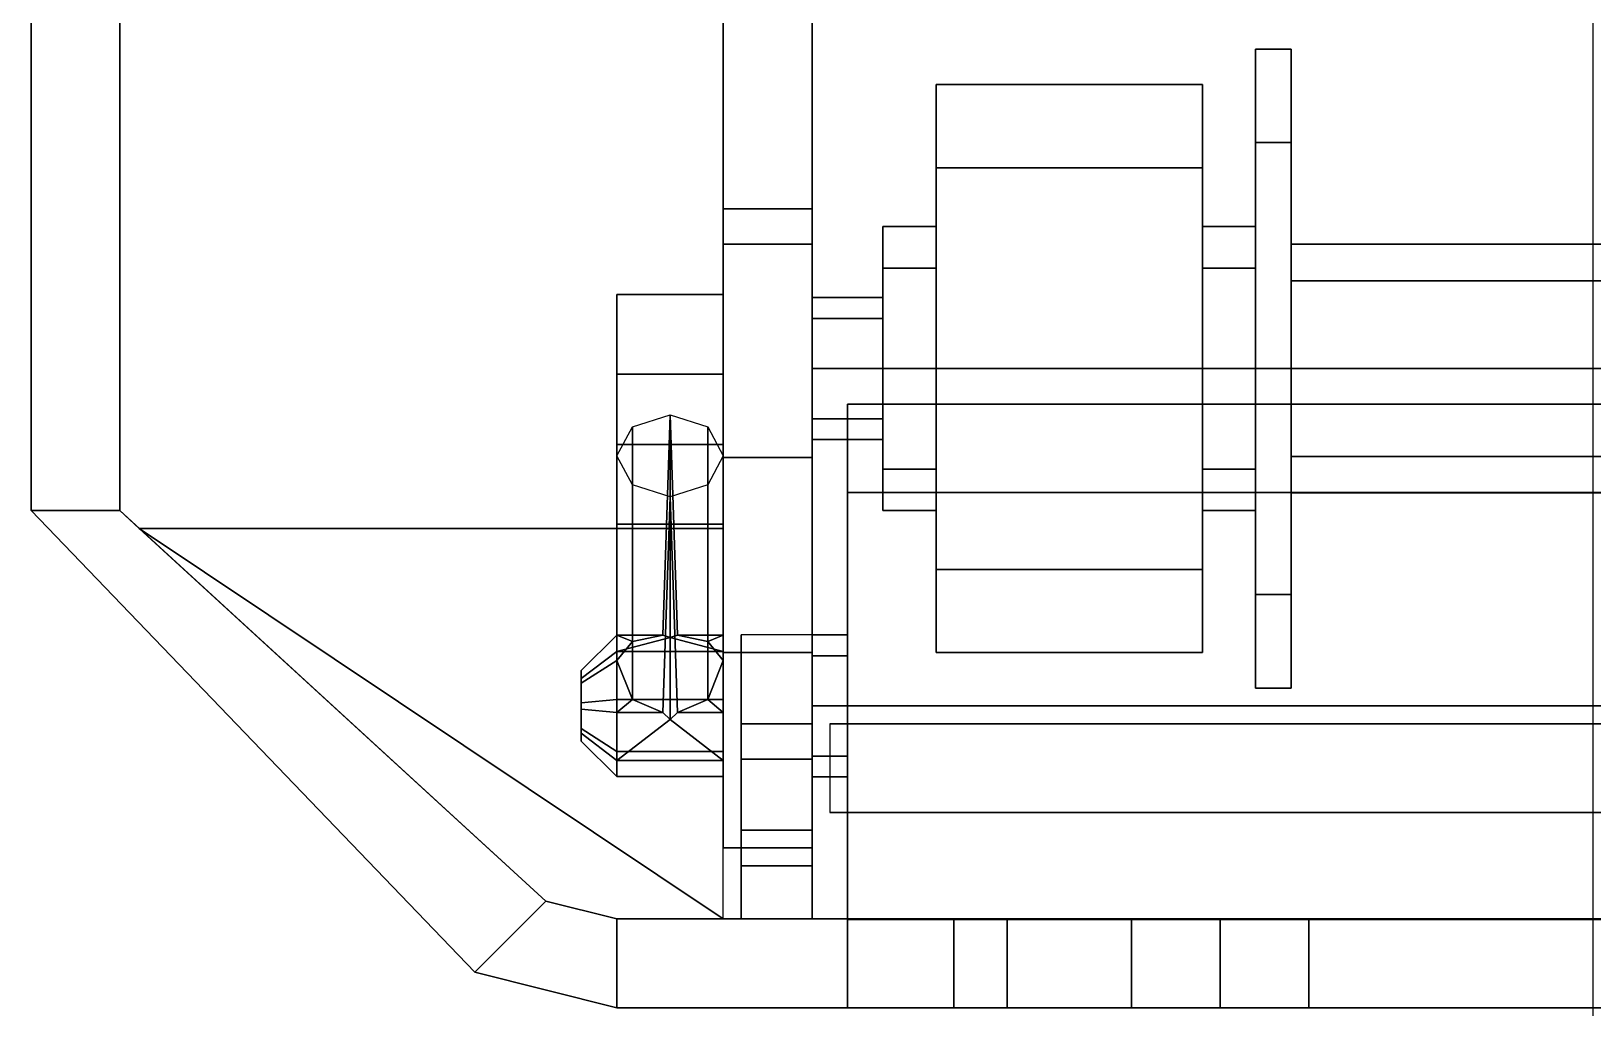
# Model space of a CAD drawing. Header units: millimetres. Extents: x -1.1 to 1.1, y -2.8 to 10.1.
# Drawn here: x -0.88 to 0, y -2.77 to -2.22 of the extents above; entities that cross this region are included whole.
import ezdxf

# ---------------------------------------------------------------- set-up
doc = ezdxf.new("R2010")
doc.units = ezdxf.units.MM
for name, color, linetype in [('drawing', 9, 'Continuous'), ('roller', 6, 'Continuous'), ('suspension', 5, 'Continuous'), ('winch', 5, 'Continuous')]:
    doc.layers.add(name, color=color, linetype=linetype)

msp = doc.modelspace()

# ---------------------------------------------------------------- linework, layer by layer
at = {"layer": 'drawing'}
msp.add_xline((0, 2.78, 5.49), (0, -1), dxfattribs=at)
at = {"layer": 'roller'}
for points in [[(-0.55, -2.41308, 0.83062), (-0.55, -2.49759, 0.90103), (-0.55, -2.45278, 0.95481), (-0.55, -2.36827, 0.8844)], [(-0.49, -2.36827, 0.8844), (-0.49, -2.41308, 0.83062), (-0.55, -2.41308, 0.83062), (-0.55, -2.36827, 0.8844)], [(-0.55, -2.36827, 0.8844), (-0.55, -2.45278, 0.95481), (-0.49, -2.45278, 0.95481), (-0.49, -2.36827, 0.8844)], [(-0.49, -2.41308, 0.83062), (-0.49, -2.49759, 0.90103), (-0.55, -2.49759, 0.90103), (-0.55, -2.41308, 0.83062)], [(-0.52414, -2.56016, 0.70363), (-0.54121, -2.56372, 0.7104), (-0.54121, -2.44288, 0.85544), (-0.52, -2.43613, 0.84982)], [(-0.52, -2.5615, 0.69934), (-0.52414, -2.56016, 0.70363), (-0.52, -2.43613, 0.84982)], [(-0.49879, -2.56372, 0.7104), (-0.51586, -2.56016, 0.70363), (-0.52, -2.43613, 0.84982), (-0.49879, -2.44288, 0.85544)], [(-0.51586, -2.56016, 0.70363), (-0.52, -2.5615, 0.69934), (-0.52, -2.43613, 0.84982)], [(0.42, -2.47979, 0.82021), (0.42, -2.43, 0.7), (-0.42, -2.43, 0.7), (-0.42, -2.47979, 0.82021)], [(0.42, -2.43, 0.7), (0.42, -2.47979, 0.57979), (-0.42, -2.47979, 0.57979), (-0.42, -2.43, 0.7)], [(-0.42, -2.47979, 0.82021), (-0.42, -2.43, 0.7), (-0.42, -2.56, 0.7), (-0.42, -2.57172, 0.72828)], [(-0.42, -2.43, 0.7), (-0.42, -2.47979, 0.57979), (-0.42, -2.57172, 0.67172), (-0.42, -2.56, 0.7)], [(-0.54121, -2.56372, 0.7104), (-0.55, -2.5744, 0.73073), (-0.55, -2.45918, 0.86902), (-0.54121, -2.44288, 0.85544)], [(-0.49, -2.5744, 0.73073), (-0.49879, -2.56372, 0.7104), (-0.49879, -2.44288, 0.85544), (-0.49, -2.45918, 0.86902)], [(-0.55, -2.45278, 0.95481), (-0.55, -2.49759, 0.90103), (-0.49, -2.49759, 0.90103), (-0.49, -2.45278, 0.95481)], [(-0.55, -2.5744, 0.73073), (-0.54121, -2.59632, 0.73756), (-0.54121, -2.47547, 0.8826), (-0.55, -2.45918, 0.86902)], [(-0.49879, -2.59632, 0.73756), (-0.49, -2.5744, 0.73073), (-0.49, -2.45918, 0.86902), (-0.49879, -2.47547, 0.8826)], [(-0.54121, -2.59632, 0.73756), (-0.52414, -2.60363, 0.73984), (-0.52, -2.48222, 0.88823), (-0.54121, -2.47547, 0.8826)], [(-0.51586, -2.60363, 0.73984), (-0.49879, -2.59632, 0.73756), (-0.49879, -2.47547, 0.8826), (-0.52, -2.48222, 0.88823)], [(0.42, -2.6, 0.87), (0.42, -2.47979, 0.82021), (-0.42, -2.47979, 0.82021), (-0.42, -2.6, 0.87)], [(0.42, -2.47979, 0.57979), (0.42, -2.6, 0.53), (-0.42, -2.6, 0.53), (-0.42, -2.47979, 0.57979)], [(-0.42, -2.6, 0.87), (-0.42, -2.47979, 0.82021), (-0.42, -2.57172, 0.72828), (-0.42, -2.6, 0.74)], [(-0.42, -2.47979, 0.57979), (-0.42, -2.6, 0.53), (-0.42, -2.6, 0.66), (-0.42, -2.57172, 0.67172)], [(-0.52414, -2.60363, 0.73984), (-0.52, -2.60759, 0.73775), (-0.52, -2.48222, 0.88823)], [(-0.52, -2.60759, 0.73775), (-0.51586, -2.60363, 0.73984), (-0.52, -2.48222, 0.88823)], [(-0.55, -2.5744, 0.73073), (-0.55, -2.56016, 0.70363), (-0.57, -2.58008, 0.70181), (-0.57, -2.5872, 0.71537)], [(-0.55, -2.56016, 0.70363), (-0.55, -2.56927, 0.6744), (-0.57, -2.58463, 0.6872), (-0.57, -2.58008, 0.70181)], [(-0.55, -2.5744, 0.73073), (-0.54121, -2.56372, 0.7104), (-0.55, -2.56016, 0.70363), (-0.55, -2.5744, 0.73073)], [(-0.52414, -2.56016, 0.70363), (-0.52, -2.5615, 0.69934), (-0.55, -2.56927, 0.6744), (-0.55, -2.56016, 0.70363)], [(-0.54121, -2.56372, 0.7104), (-0.52414, -2.56016, 0.70363), (-0.55, -2.56016, 0.70363), (-0.54121, -2.56372, 0.7104)], [(-0.49, -2.56016, 0.70363), (-0.49, -2.56927, 0.6744), (-0.52, -2.5615, 0.69934), (-0.51586, -2.56016, 0.70363)], [(-0.49879, -2.56372, 0.7104), (-0.49, -2.56016, 0.70363), (-0.51586, -2.56016, 0.70363), (-0.49879, -2.56372, 0.7104)], [(-0.49, -2.5744, 0.73073), (-0.49, -2.56016, 0.70363), (-0.49879, -2.56372, 0.7104), (-0.49, -2.5744, 0.73073)], [(-0.42, -2.57172, 0.72828), (-0.42, -2.56, 0.7), (-0.44, -2.56, 0.7), (-0.44, -2.57172, 0.72828)], [(-0.42, -2.56, 0.7), (-0.42, -2.57172, 0.67172), (-0.44, -2.57172, 0.67172), (-0.44, -2.56, 0.7)], [(-0.55, -2.56927, 0.6744), (-0.55, -2.59637, 0.66016), (-0.57, -2.59819, 0.68008), (-0.57, -2.58463, 0.6872)], [(-0.52, -2.5615, 0.69934), (-0.49, -2.56927, 0.6744), (-0.55, -2.56927, 0.6744), (-0.52, -2.5615, 0.69934)], [(-0.49, -2.56927, 0.6744), (-0.49, -2.59637, 0.66016), (-0.55, -2.59637, 0.66016), (-0.55, -2.56927, 0.6744)], [(-0.55, -2.60363, 0.73984), (-0.55, -2.5744, 0.73073), (-0.57, -2.5872, 0.71537), (-0.57, -2.60181, 0.71992)], [(-0.54121, -2.59632, 0.73756), (-0.55, -2.5744, 0.73073), (-0.55, -2.5744, 0.73073), (-0.55, -2.60363, 0.73984)], [(-0.49, -2.60363, 0.73984), (-0.49, -2.5744, 0.73073), (-0.49, -2.5744, 0.73073), (-0.49879, -2.59632, 0.73756)], [(-0.42, -2.6, 0.74), (-0.42, -2.57172, 0.72828), (-0.44, -2.57172, 0.72828), (-0.44, -2.6, 0.74)], [(-0.42, -2.57172, 0.67172), (-0.42, -2.6, 0.66), (-0.44, -2.6, 0.66), (-0.44, -2.57172, 0.67172)], [(-0.57, -2.5872, 0.71537), (-0.57, -2.58008, 0.70181), (-0.57, -2.58463, 0.6872), (-0.57, -2.60181, 0.71992)], [(-0.57, -2.60181, 0.71992), (-0.57, -2.58463, 0.6872), (-0.57, -2.59819, 0.68008), (-0.57, -2.61537, 0.7128)], [(-0.55, -2.59637, 0.66016), (-0.55, -2.6256, 0.66927), (-0.57, -2.6128, 0.68463), (-0.57, -2.59819, 0.68008)], [(-0.57, -2.61537, 0.7128), (-0.57, -2.59819, 0.68008), (-0.57, -2.6128, 0.68463), (-0.57, -2.61992, 0.69819)], [(-0.55, -2.63073, 0.7256), (-0.55, -2.60363, 0.73984), (-0.57, -2.60181, 0.71992), (-0.57, -2.61537, 0.7128)], [(-0.52414, -2.60363, 0.73984), (-0.54121, -2.59632, 0.73756), (-0.54121, -2.59632, 0.73756), (-0.55, -2.60363, 0.73984)], [(-0.49, -2.59637, 0.66016), (-0.49, -2.6256, 0.66927), (-0.55, -2.6256, 0.66927), (-0.55, -2.59637, 0.66016)], [(-0.52, -2.60759, 0.73775), (-0.52414, -2.60363, 0.73984), (-0.55, -2.60363, 0.73984), (-0.55, -2.63073, 0.7256)], [(-0.49, -2.63073, 0.7256), (-0.49, -2.60363, 0.73984), (-0.51586, -2.60363, 0.73984), (-0.52, -2.60759, 0.73775)], [(-0.49, -2.60363, 0.73984), (-0.49879, -2.59632, 0.73756), (-0.49879, -2.59632, 0.73756), (-0.51586, -2.60363, 0.73984)], [(-0.42, -2.62828, 0.72828), (-0.42, -2.6, 0.74), (-0.44, -2.6, 0.74), (-0.44, -2.62828, 0.72828)], [(-0.42, -2.6, 0.66), (-0.42, -2.62828, 0.67172), (-0.44, -2.62828, 0.67172), (-0.44, -2.6, 0.66)], [(0.42, -2.72021, 0.82021), (0.42, -2.6, 0.87), (-0.42, -2.6, 0.87), (-0.42, -2.72021, 0.82021)], [(0.42, -2.6, 0.53), (0.42, -2.72021, 0.57979), (-0.42, -2.72021, 0.57979), (-0.42, -2.6, 0.53)], [(-0.42, -2.6, 0.53), (-0.42, -2.72021, 0.57979), (-0.42, -2.62828, 0.67172), (-0.42, -2.6, 0.66)], [(-0.42, -2.72021, 0.82021), (-0.42, -2.6, 0.87), (-0.42, -2.6, 0.74), (-0.42, -2.62828, 0.72828)], [(-0.55, -2.6256, 0.66927), (-0.55, -2.63984, 0.69637), (-0.57, -2.61992, 0.69819), (-0.57, -2.6128, 0.68463)], [(-0.49, -2.63073, 0.7256), (-0.52, -2.60759, 0.73775), (-0.52, -2.60759, 0.73775), (-0.55, -2.63073, 0.7256)], [(-0.55, -2.63984, 0.69637), (-0.55, -2.63073, 0.7256), (-0.57, -2.61537, 0.7128), (-0.57, -2.61992, 0.69819)], [(-0.49, -2.6256, 0.66927), (-0.49, -2.63984, 0.69637), (-0.55, -2.63984, 0.69637), (-0.55, -2.6256, 0.66927)], [(-0.49, -2.63984, 0.69637), (-0.49, -2.63073, 0.7256), (-0.55, -2.63073, 0.7256), (-0.55, -2.63984, 0.69637)], [(-0.42, -2.64, 0.7), (-0.42, -2.62828, 0.72828), (-0.44, -2.62828, 0.72828), (-0.44, -2.64, 0.7)], [(-0.42, -2.62828, 0.67172), (-0.42, -2.64, 0.7), (-0.44, -2.64, 0.7), (-0.44, -2.62828, 0.67172)], [(-0.42, -2.72021, 0.57979), (-0.42, -2.77, 0.7), (-0.42, -2.64, 0.7), (-0.42, -2.62828, 0.67172)], [(-0.42, -2.77, 0.7), (-0.42, -2.72021, 0.82021), (-0.42, -2.62828, 0.72828), (-0.42, -2.64, 0.7)], [(0.42, -2.77, 0.7), (0.42, -2.72021, 0.82021), (-0.42, -2.72021, 0.82021), (-0.42, -2.77, 0.7)], [(0.42, -2.72021, 0.57979), (0.42, -2.77, 0.7), (-0.42, -2.77, 0.7), (-0.42, -2.72021, 0.57979)]]:
    msp.add_3dface(points, dxfattribs=at)
at = {"layer": 'suspension'}
for points in [[(-0.49, -1.17, 0.77), (-0.49, -2.34, 0.77), (-0.49, -2.32, 0.89), (-0.49, -1.17, 0.89)], [(-0.44, -1.17, 0.77), (-0.44, -2.34, 0.77), (-0.49, -2.34, 0.77), (-0.49, -1.17, 0.77)], [(-0.49, -1.17, 0.89), (-0.49, -2.32, 0.89), (-0.44, -2.32, 0.89), (-0.44, -1.17, 0.89)], [(-0.44, -2.32, 0.89), (-0.44, -2.34, 0.77), (-0.44, -1.17, 0.77), (-0.44, -1.17, 0.89)], [(-0.49, -2.34, 0.77), (-0.49, -2.68, 0.69), (-0.49, -2.46, 0.98), (-0.49, -2.32, 0.89)], [(-0.49, -2.32, 0.89), (-0.49, -2.46, 0.98), (-0.44, -2.46, 0.98), (-0.44, -2.32, 0.89)], [(-0.44, -2.46, 0.98), (-0.44, -2.68, 0.69), (-0.44, -2.34, 0.77), (-0.44, -2.32, 0.89)], [(-0.49, -2.57, 0.61), (-0.49, -2.68, 0.69), (-0.49, -2.34, 0.77)], [(-0.44, -2.34, 0.77), (-0.44, -2.57, 0.61), (-0.49, -2.57, 0.61), (-0.49, -2.34, 0.77)], [(-0.44, -2.34, 0.77), (-0.44, -2.68, 0.69), (-0.44, -2.57, 0.61), (-0.44, -2.34, 0.77)], [(-0.49, -2.46, 0.98), (-0.49, -2.68, 0.69), (-0.44, -2.68, 0.69), (-0.44, -2.46, 0.98)], [(-0.44, -2.57, 0.61), (-0.44, -2.68, 0.69), (-0.49, -2.68, 0.69), (-0.49, -2.57, 0.61)]]:
    msp.add_3dface(points, dxfattribs=at)
at = {"layer": 'winch'}
for points in [[(-0.83, -2.15, 0.89), (-0.88, -2.1, 0.89), (-0.88, -2.49, 0.89), (-0.83, -2.49, 0.89)], [(-0.88, -2.1, 0.89), (-0.88, -2.1, 0.75), (-0.88, -2.49, 0.75), (-0.88, -2.49, 0.89)], [(-0.83, -2.49, 0.89), (-0.83, -2.49, 0.75), (-0.83, -2.15, 0.75), (-0.83, -2.15, 0.89)], [(-0.19, -2.33, 0.89), (-0.19, -2.35343, 0.94657), (-0.19, -2.28272, 1.01728), (-0.19, -2.23, 0.89)], [(-0.19, -2.35343, 0.83343), (-0.19, -2.33, 0.89), (-0.19, -2.23, 0.89), (-0.19, -2.28272, 0.76272)], [(-0.19, -2.28272, 0.76272), (-0.19, -2.23, 0.89), (-0.17, -2.23, 0.89), (-0.17, -2.28272, 0.76272)], [(-0.19, -2.23, 0.89), (-0.19, -2.28272, 1.01728), (-0.17, -2.28272, 1.01728), (-0.17, -2.23, 0.89)], [(-0.17, -2.23, 0.89), (-0.17, -2.28272, 1.01728), (-0.17, -2.3605, 0.9395), (-0.17, -2.34, 0.89)], [(-0.17, -2.28272, 0.76272), (-0.17, -2.23, 0.89), (-0.17, -2.34, 0.89), (-0.17, -2.3605, 0.8405)], [(-0.37, -2.29686, 0.77686), (-0.37, -2.25, 0.89), (-0.22, -2.25, 0.89), (-0.22, -2.29686, 0.77686)], [(-0.37, -2.25, 0.89), (-0.37, -2.29686, 1.00314), (-0.22, -2.29686, 1.00314), (-0.22, -2.25, 0.89)], [(-0.37, -2.33, 0.89), (-0.37, -2.35343, 0.94657), (-0.37, -2.29686, 1.00314), (-0.37, -2.25, 0.89)], [(-0.37, -2.35343, 0.83343), (-0.37, -2.33, 0.89), (-0.37, -2.25, 0.89), (-0.37, -2.29686, 0.77686)], [(-0.22, -2.25, 0.89), (-0.22, -2.29686, 1.00314), (-0.22, -2.35343, 0.94657), (-0.22, -2.33, 0.89)], [(-0.22, -2.29686, 0.77686), (-0.22, -2.25, 0.89), (-0.22, -2.33, 0.89), (-0.22, -2.35343, 0.83343)], [(-0.19, -2.35343, 0.94657), (-0.19, -2.41, 0.97), (-0.19, -2.41, 1.07), (-0.19, -2.28272, 1.01728)], [(-0.19, -2.28272, 1.01728), (-0.19, -2.41, 1.07), (-0.17, -2.41, 1.07), (-0.17, -2.28272, 1.01728)], [(-0.19, -2.41, 0.81), (-0.19, -2.35343, 0.83343), (-0.19, -2.28272, 0.76272), (-0.19, -2.41, 0.71)], [(-0.19, -2.41, 0.71), (-0.19, -2.28272, 0.76272), (-0.17, -2.28272, 0.76272), (-0.17, -2.41, 0.71)], [(-0.17, -2.28272, 1.01728), (-0.17, -2.41, 1.07), (-0.17, -2.41, 0.96), (-0.17, -2.3605, 0.9395)], [(-0.17, -2.41, 0.71), (-0.17, -2.28272, 0.76272), (-0.17, -2.3605, 0.8405), (-0.17, -2.41, 0.82)], [(-0.37, -2.35343, 0.94657), (-0.37, -2.41, 0.97), (-0.37, -2.41, 1.05), (-0.37, -2.29686, 1.00314)], [(-0.37, -2.29686, 1.00314), (-0.37, -2.41, 1.05), (-0.22, -2.41, 1.05), (-0.22, -2.29686, 1.00314)], [(-0.37, -2.41, 0.73), (-0.37, -2.29686, 0.77686), (-0.22, -2.29686, 0.77686), (-0.22, -2.41, 0.73)], [(-0.37, -2.41, 0.81), (-0.37, -2.35343, 0.83343), (-0.37, -2.29686, 0.77686), (-0.37, -2.41, 0.73)], [(-0.22, -2.29686, 1.00314), (-0.22, -2.41, 1.05), (-0.22, -2.41, 0.97), (-0.22, -2.35343, 0.94657)], [(-0.22, -2.41, 0.73), (-0.22, -2.29686, 0.77686), (-0.22, -2.35343, 0.83343), (-0.22, -2.41, 0.81)], [(-0.4, -2.37, 0.89), (-0.4, -2.38172, 0.91828), (-0.4, -2.35343, 0.94657), (-0.4, -2.33, 0.89)], [(-0.4, -2.38172, 0.86172), (-0.4, -2.37, 0.89), (-0.4, -2.33, 0.89), (-0.4, -2.35343, 0.83343)], [(-0.4, -2.35343, 0.83343), (-0.4, -2.33, 0.89), (-0.37, -2.33, 0.89), (-0.37, -2.35343, 0.83343)], [(-0.4, -2.33, 0.89), (-0.4, -2.35343, 0.94657), (-0.37, -2.35343, 0.94657), (-0.37, -2.33, 0.89)], [(-0.22, -2.35343, 0.83343), (-0.22, -2.33, 0.89), (-0.19, -2.33, 0.89), (-0.19, -2.35343, 0.83343)], [(-0.22, -2.33, 0.89), (-0.22, -2.35343, 0.94657), (-0.19, -2.35343, 0.94657), (-0.19, -2.33, 0.89)], [(-0.17, -2.3605, 0.8405), (-0.17, -2.34, 0.89), (0.17, -2.34, 0.89), (0.17, -2.3605, 0.8405)], [(-0.17, -2.34, 0.89), (-0.17, -2.3605, 0.9395), (0.17, -2.3605, 0.9395), (0.17, -2.34, 0.89)], [(-0.4, -2.38172, 0.91828), (-0.4, -2.41, 0.93), (-0.4, -2.41, 0.97), (-0.4, -2.35343, 0.94657)], [(-0.4, -2.41, 0.85), (-0.4, -2.38172, 0.86172), (-0.4, -2.35343, 0.83343), (-0.4, -2.41, 0.81)], [(-0.4, -2.41, 0.81), (-0.4, -2.35343, 0.83343), (-0.37, -2.35343, 0.83343), (-0.37, -2.41, 0.81)], [(-0.4, -2.35343, 0.94657), (-0.4, -2.41, 0.97), (-0.37, -2.41, 0.97), (-0.37, -2.35343, 0.94657)], [(-0.22, -2.41, 0.81), (-0.22, -2.35343, 0.83343), (-0.19, -2.35343, 0.83343), (-0.19, -2.41, 0.81)], [(-0.22, -2.35343, 0.94657), (-0.22, -2.41, 0.97), (-0.19, -2.41, 0.97), (-0.19, -2.35343, 0.94657)], [(-0.17, -2.41, 0.82), (-0.17, -2.3605, 0.8405), (0.17, -2.3605, 0.8405), (0.17, -2.41, 0.82)], [(-0.17, -2.3605, 0.9395), (-0.17, -2.41, 0.96), (0.17, -2.41, 0.96), (0.17, -2.3605, 0.9395)], [(-0.44, -2.38172, 0.86172), (-0.44, -2.37, 0.89), (-0.4, -2.37, 0.89), (-0.4, -2.38172, 0.86172)], [(-0.44, -2.37, 0.89), (-0.44, -2.38172, 0.91828), (-0.4, -2.38172, 0.91828), (-0.4, -2.37, 0.89)], [(-0.44, -2.41, 0.85), (-0.44, -2.38172, 0.86172), (-0.4, -2.38172, 0.86172), (-0.4, -2.41, 0.85)], [(-0.44, -2.38172, 0.91828), (-0.44, -2.41, 0.93), (-0.4, -2.41, 0.93), (-0.4, -2.38172, 0.91828)], [(-0.44, -2.43828, 0.86172), (-0.44, -2.41, 0.85), (-0.4, -2.41, 0.85), (-0.4, -2.43828, 0.86172)], [(-0.44, -2.41, 0.93), (-0.44, -2.43828, 0.91828), (-0.4, -2.43828, 0.91828), (-0.4, -2.41, 0.93)], [(-0.4, -2.43828, 0.86172), (-0.4, -2.41, 0.85), (-0.4, -2.41, 0.81), (-0.4, -2.46657, 0.83343)], [(-0.4, -2.41, 0.93), (-0.4, -2.43828, 0.91828), (-0.4, -2.46657, 0.94657), (-0.4, -2.41, 0.97)], [(-0.4, -2.46657, 0.83343), (-0.4, -2.41, 0.81), (-0.37, -2.41, 0.81), (-0.37, -2.46657, 0.83343)], [(-0.4, -2.41, 0.97), (-0.4, -2.46657, 0.94657), (-0.37, -2.46657, 0.94657), (-0.37, -2.41, 0.97)], [(-0.37, -2.41, 0.97), (-0.37, -2.46657, 0.94657), (-0.37, -2.52314, 1.00314), (-0.37, -2.41, 1.05)], [(-0.37, -2.41, 1.05), (-0.37, -2.52314, 1.00314), (-0.22, -2.52314, 1.00314), (-0.22, -2.41, 1.05)], [(-0.37, -2.52314, 0.77686), (-0.37, -2.41, 0.73), (-0.22, -2.41, 0.73), (-0.22, -2.52314, 0.77686)], [(-0.37, -2.46657, 0.83343), (-0.37, -2.41, 0.81), (-0.37, -2.41, 0.73), (-0.37, -2.52314, 0.77686)], [(-0.22, -2.41, 1.05), (-0.22, -2.52314, 1.00314), (-0.22, -2.46657, 0.94657), (-0.22, -2.41, 0.97)], [(-0.22, -2.52314, 0.77686), (-0.22, -2.41, 0.73), (-0.22, -2.41, 0.81), (-0.22, -2.46657, 0.83343)], [(-0.22, -2.46657, 0.83343), (-0.22, -2.41, 0.81), (-0.19, -2.41, 0.81), (-0.19, -2.46657, 0.83343)], [(-0.22, -2.41, 0.97), (-0.22, -2.46657, 0.94657), (-0.19, -2.46657, 0.94657), (-0.19, -2.41, 0.97)], [(-0.19, -2.41, 0.97), (-0.19, -2.46657, 0.94657), (-0.19, -2.53728, 1.01728), (-0.19, -2.41, 1.07)], [(-0.19, -2.41, 1.07), (-0.19, -2.53728, 1.01728), (-0.17, -2.53728, 1.01728), (-0.17, -2.41, 1.07)], [(-0.19, -2.46657, 0.83343), (-0.19, -2.41, 0.81), (-0.19, -2.41, 0.71), (-0.19, -2.53728, 0.76272)], [(-0.19, -2.53728, 0.76272), (-0.19, -2.41, 0.71), (-0.17, -2.41, 0.71), (-0.17, -2.53728, 0.76272)], [(-0.17, -2.41, 1.07), (-0.17, -2.53728, 1.01728), (-0.17, -2.4595, 0.9395), (-0.17, -2.41, 0.96)], [(-0.17, -2.53728, 0.76272), (-0.17, -2.41, 0.71), (-0.17, -2.41, 0.82), (-0.17, -2.4595, 0.8405)], [(-0.17, -2.4595, 0.8405), (-0.17, -2.41, 0.82), (0.17, -2.41, 0.82), (0.17, -2.4595, 0.8405)], [(-0.17, -2.41, 0.96), (-0.17, -2.4595, 0.9395), (0.17, -2.4595, 0.9395), (0.17, -2.41, 0.96)], [(-0.44, -2.45, 0.89), (-0.44, -2.43828, 0.86172), (-0.4, -2.43828, 0.86172), (-0.4, -2.45, 0.89)], [(-0.44, -2.43828, 0.91828), (-0.44, -2.45, 0.89), (-0.4, -2.45, 0.89), (-0.4, -2.43828, 0.91828)], [(-0.4, -2.45, 0.89), (-0.4, -2.43828, 0.86172), (-0.4, -2.46657, 0.83343), (-0.4, -2.49, 0.89)], [(-0.4, -2.43828, 0.91828), (-0.4, -2.45, 0.89), (-0.4, -2.49, 0.89), (-0.4, -2.46657, 0.94657)], [(-0.17, -2.59, 0.89), (-0.17, -2.53728, 0.76272), (-0.17, -2.4595, 0.8405), (-0.17, -2.48, 0.89)], [(-0.17, -2.53728, 1.01728), (-0.17, -2.59, 0.89), (-0.17, -2.48, 0.89), (-0.17, -2.4595, 0.9395)], [(-0.17, -2.48, 0.89), (-0.17, -2.4595, 0.8405), (0.17, -2.4595, 0.8405), (0.17, -2.48, 0.89)], [(-0.17, -2.4595, 0.9395), (-0.17, -2.48, 0.89), (0.17, -2.48, 0.89), (0.17, -2.4595, 0.9395)], [(-0.4, -2.49, 0.89), (-0.4, -2.46657, 0.83343), (-0.37, -2.46657, 0.83343), (-0.37, -2.49, 0.89)], [(-0.4, -2.46657, 0.94657), (-0.4, -2.49, 0.89), (-0.37, -2.49, 0.89), (-0.37, -2.46657, 0.94657)], [(-0.37, -2.49, 0.89), (-0.37, -2.46657, 0.83343), (-0.37, -2.52314, 0.77686), (-0.37, -2.57, 0.89)], [(-0.37, -2.46657, 0.94657), (-0.37, -2.49, 0.89), (-0.37, -2.57, 0.89), (-0.37, -2.52314, 1.00314)], [(-0.22, -2.57, 0.89), (-0.22, -2.52314, 0.77686), (-0.22, -2.46657, 0.83343), (-0.22, -2.49, 0.89)], [(-0.22, -2.52314, 1.00314), (-0.22, -2.57, 0.89), (-0.22, -2.49, 0.89), (-0.22, -2.46657, 0.94657)], [(-0.22, -2.49, 0.89), (-0.22, -2.46657, 0.83343), (-0.19, -2.46657, 0.83343), (-0.19, -2.49, 0.89)], [(-0.22, -2.46657, 0.94657), (-0.22, -2.49, 0.89), (-0.19, -2.49, 0.89), (-0.19, -2.46657, 0.94657)], [(-0.19, -2.49, 0.89), (-0.19, -2.46657, 0.83343), (-0.19, -2.53728, 0.76272), (-0.19, -2.59, 0.89)], [(-0.19, -2.46657, 0.94657), (-0.19, -2.49, 0.89), (-0.19, -2.59, 0.89), (-0.19, -2.53728, 1.01728)], [(-0.83, -2.49, 0.89), (-0.88, -2.49, 0.89), (-0.88, -2.49, 0.9), (-0.83, -2.49, 0.9)], [(-0.88, -2.49, 0.9), (-0.88, -2.49, 0.75), (-0.63, -2.75, 0.75), (-0.63, -2.75, 0.9)], [(-0.63, -2.75, 0.9), (-0.59, -2.71, 0.9), (-0.83, -2.49, 0.9), (-0.88, -2.49, 0.9)], [(-0.83, -2.49, 0.75), (-0.81909, -2.5, 0.87), (-0.59, -2.71, 0.87), (-0.59, -2.71, 0.75)], [(-0.81909, -2.5, 0.89), (-0.81909, -2.5, 0.87), (-0.83, -2.49, 0.75), (-0.83, -2.49, 0.89)], [(-0.81909, -2.5, 0.89), (-0.83, -2.49, 0.89), (-0.83, -2.49, 0.9), (-0.81909, -2.5, 0.89)], [(-0.59, -2.71, 0.9), (-0.59, -2.71, 0.89), (-0.81909, -2.5, 0.89), (-0.83, -2.49, 0.9)], [(-0.55, -2.72, 0.89), (-0.49, -2.72, 0.89), (-0.81909, -2.5, 0.89), (-0.59, -2.71, 0.89)], [(-0.49, -2.5, 0.89), (-0.49, -2.5, 0.87), (-0.81909, -2.5, 0.87), (-0.81909, -2.5, 0.89)], [(-0.49, -2.72, 0.89), (-0.49, -2.5, 0.89), (-0.81909, -2.5, 0.89)], [(-0.37, -2.57, 0.89), (-0.37, -2.52314, 0.77686), (-0.22, -2.52314, 0.77686), (-0.22, -2.57, 0.89)], [(-0.37, -2.52314, 1.00314), (-0.37, -2.57, 0.89), (-0.22, -2.57, 0.89), (-0.22, -2.52314, 1.00314)], [(-0.19, -2.59, 0.89), (-0.19, -2.53728, 0.76272), (-0.17, -2.53728, 0.76272), (-0.17, -2.59, 0.89)], [(-0.19, -2.53728, 1.01728), (-0.19, -2.59, 0.89), (-0.17, -2.59, 0.89), (-0.17, -2.53728, 1.01728)], [(-0.44, -2.61, 0.92), (-0.44, -2.56, 0.89), (-0.48, -2.56, 0.89), (-0.48, -2.61, 0.92)], [(-0.48, -2.56, 0.89), (-0.48, -2.69, 0.89), (-0.48, -2.72, 0.92), (-0.48, -2.61, 0.92)], [(-0.44, -2.72, 0.92), (-0.44, -2.69, 0.89), (-0.44, -2.56, 0.89), (-0.44, -2.61, 0.92)], [(-0.48, -2.61, 0.92), (-0.48, -2.67, 0.92), (-0.44, -2.67, 0.92), (-0.44, -2.61, 0.92)], [(-0.44, -2.61, 0.99), (-0.44, -2.61, 0.97), (-0.48, -2.61, 0.97), (-0.48, -2.61, 0.99)], [(-0.48, -2.61, 0.97), (-0.48, -2.69, 1.01), (-0.48, -2.63, 1.01), (-0.48, -2.61, 0.99)], [(-0.48, -2.61, 0.99), (-0.48, -2.63, 1.01), (-0.44, -2.63, 1.01), (-0.44, -2.61, 0.99)], [(-0.48, -2.67, 0.97), (-0.48, -2.72, 0.98), (-0.48, -2.69, 1.01), (-0.48, -2.61, 0.97)], [(-0.44, -2.61, 0.97), (-0.44, -2.67, 0.97), (-0.48, -2.67, 0.97), (-0.48, -2.61, 0.97)], [(-0.44, -2.63, 1.01), (-0.44, -2.69, 1.01), (-0.44, -2.61, 0.97), (-0.44, -2.61, 0.99)], [(-0.44, -2.69, 1.01), (-0.44, -2.72, 0.98), (-0.44, -2.67, 0.97), (-0.44, -2.61, 0.97)], [(0.43, -2.61, 0.89), (0.43, -2.61, 0.75), (-0.43, -2.61, 0.75), (-0.43, -2.61, 0.89)], [(0.43, -2.66, 0.89), (0.43, -2.61, 0.89), (-0.43, -2.61, 0.89), (-0.43, -2.66, 0.89)], [(-0.48, -2.63, 1.01), (-0.48, -2.69, 1.01), (-0.44, -2.69, 1.01), (-0.44, -2.63, 1.01)], [(-0.43, -2.66, 0.89), (-0.43, -2.66, 0.75), (0.43, -2.66, 0.75), (0.43, -2.66, 0.89)], [(-0.44, -2.67, 0.97), (-0.44, -2.67, 0.92), (-0.48, -2.67, 0.92), (-0.48, -2.67, 0.97)], [(-0.48, -2.67, 0.92), (-0.48, -2.72, 0.92), (-0.48, -2.72, 0.98), (-0.48, -2.67, 0.97)], [(-0.44, -2.72, 0.98), (-0.44, -2.72, 0.92), (-0.44, -2.67, 0.92), (-0.44, -2.67, 0.97)], [(-0.48, -2.72, 0.92), (-0.48, -2.69, 0.89), (-0.44, -2.69, 0.89), (-0.44, -2.72, 0.92)], [(-0.48, -2.69, 1.01), (-0.48, -2.72, 0.98), (-0.44, -2.72, 0.98), (-0.44, -2.69, 1.01)], [(-0.55, -2.77, 0.9), (-0.55, -2.72, 0.9), (-0.59, -2.71, 0.9), (-0.63, -2.75, 0.9)], [(-0.55, -2.72, 0.87), (-0.55, -2.72, 0.75), (-0.59, -2.71, 0.75), (-0.59, -2.71, 0.87)], [(-0.59, -2.71, 0.89), (-0.59, -2.71, 0.87), (-0.55, -2.72, 0.87), (-0.55, -2.72, 0.89)], [(-0.55, -2.72, 0.9), (-0.55, -2.72, 0.89), (-0.59, -2.71, 0.89), (-0.59, -2.71, 0.9)], [(-0.55, -2.72, 0.87), (-0.49, -2.72, 0.87), (-0.49, -2.72, 0.89), (-0.55, -2.72, 0.89)], [(-0.55, -2.77, 0.75), (-0.55, -2.72, 0.75), (-0.33, -2.72, 0.77), (-0.33, -2.77, 0.77)], [(-0.36, -2.77, 0.92), (-0.36, -2.72, 0.92), (-0.55, -2.72, 0.9), (-0.55, -2.77, 0.9)], [(-0.36, -2.72, 0.92), (-0.33, -2.72, 0.77), (-0.55, -2.72, 0.75), (-0.55, -2.72, 0.9)], [(-0.48, -2.72, 0.98), (-0.48, -2.72, 0.92), (-0.44, -2.72, 0.92), (-0.44, -2.72, 0.98)], [(-0.26, -2.77, 1.01), (-0.26, -2.72, 1.01), (-0.36, -2.72, 0.92), (-0.36, -2.77, 0.92)], [(-0.26, -2.72, 1.01), (-0.21, -2.72, 0.86), (-0.33, -2.72, 0.77), (-0.36, -2.72, 0.92)], [(-0.33, -2.77, 0.77), (-0.33, -2.72, 0.77), (-0.21, -2.72, 0.86), (-0.21, -2.77, 0.86)], [(-0.21, -2.77, 1.03), (-0.21, -2.72, 1.03), (-0.26, -2.72, 1.01), (-0.26, -2.77, 1.01)], [(-0.21, -2.72, 1.03), (-0.16, -2.72, 0.88), (-0.21, -2.72, 0.86), (-0.26, -2.72, 1.01)], [(-0.21, -2.77, 0.86), (-0.21, -2.72, 0.86), (-0.16, -2.72, 0.88), (-0.16, -2.77, 0.88)], [(0.21, -2.77, 1.03), (0.21, -2.72, 1.03), (-0.21, -2.72, 1.03), (-0.21, -2.77, 1.03)], [(0.21, -2.72, 1.03), (0.16, -2.72, 0.88), (-0.16, -2.72, 0.88), (-0.21, -2.72, 1.03)], [(-0.16, -2.77, 0.88), (-0.16, -2.72, 0.88), (0.16, -2.72, 0.88), (0.16, -2.77, 0.88)], [(-0.63, -2.75, 0.9), (-0.63, -2.75, 0.75), (-0.55, -2.77, 0.75), (-0.55, -2.77, 0.9)], [(-0.55, -2.77, 0.9), (-0.55, -2.77, 0.75), (-0.33, -2.77, 0.77), (-0.36, -2.77, 0.92)], [(-0.36, -2.77, 0.92), (-0.33, -2.77, 0.77), (-0.21, -2.77, 0.86), (-0.26, -2.77, 1.01)], [(-0.26, -2.77, 1.01), (-0.21, -2.77, 0.86), (-0.16, -2.77, 0.88), (-0.21, -2.77, 1.03)], [(-0.21, -2.77, 1.03), (-0.16, -2.77, 0.88), (0.16, -2.77, 0.88), (0.21, -2.77, 1.03)]]:
    msp.add_3dface(points, dxfattribs=at)

doc.saveas('drawing.dxf')
